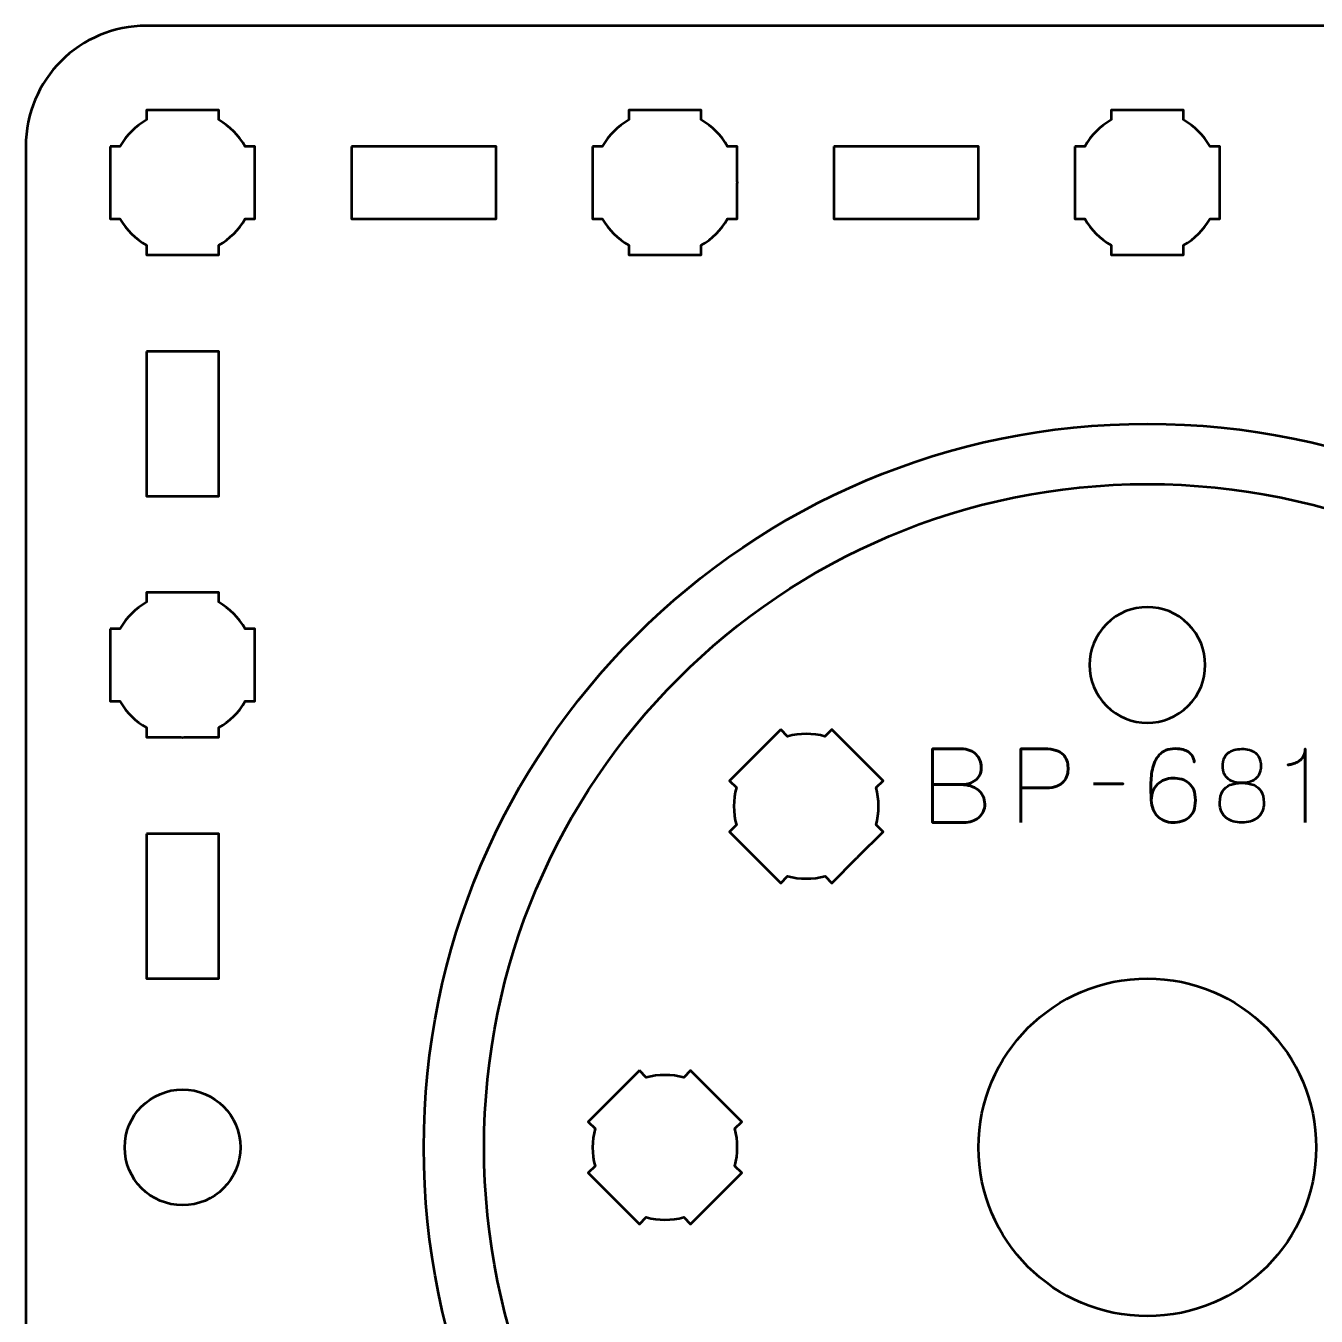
# Model space of a CAD drawing. Header units: centimetres. Extents: x -30.2 to 9.2, y -19.5 to -10.2.
# Drawn here: x -30.15 to -24.8, y -15.55 to -10.2 of the extents above; entities that cross this region are included whole.
import ezdxf

# ---------------------------------------------------------------- set-up
doc = ezdxf.new("R2010")
doc.units = ezdxf.units.CM
doc.header["$MEASUREMENT"] = 0
doc.layers.add('Layer 1', color=7, linetype='Continuous')

msp = doc.modelspace()

# ---------------------------------------------------------------- linework, layer by layer
at = {"layer": 'Layer 1', "lineweight": 53}
for centre, major_axis in [((-25.50001, -14.85001), (0, 3)), ((-25.5, -14.85), (0, 2.75)), ((-29.5, -14.84998), (0, 0.24))]:
    msp.add_ellipse(centre, major_axis=major_axis, ratio=1, dxfattribs=at)
at = {"layer": 'Layer 1', "color": 250, "lineweight": 53}
msp.add_ellipse((-25.49999, -14.85), major_axis=(0, 0.7), ratio=1, dxfattribs=at)
at = {"layer": 'Layer 1', "lineweight": 53}
for points, knots in [([(-29.64995, -10.19995), (-29.64995, -10.19995), (-21.35005, -10.19995), (-21.35005, -10.19995), (-21.35005, -10.19995), (-21.07305, -10.19995), (-20.84995, -10.42305), (-20.84995, -10.70005), (-20.84995, -10.70005), (-20.84995, -10.70005), (-20.84995, -18.99995), (-20.84995, -18.99995), (-20.84995, -18.99995), (-20.84995, -19.27695), (-21.07305, -19.50005), (-21.35005, -19.50005), (-21.35005, -19.50005), (-21.35005, -19.50005), (-29.64995, -19.50005), (-29.64995, -19.50005), (-29.64995, -19.50005), (-29.92695, -19.50005), (-30.15005, -19.27695), (-30.15005, -18.99995), (-30.15005, -18.99995), (-30.15005, -18.99995), (-30.15005, -10.70005), (-30.15005, -10.70005), (-30.15005, -10.70005), (-30.15005, -10.42305), (-29.92695, -10.19995), (-29.64995, -10.19995)], [0, 0, 0, 0, 0.125, 0.125, 0.125, 0.125, 0.25, 0.25, 0.25, 0.25, 0.375, 0.375, 0.375, 0.375, 0.5, 0.5, 0.5, 0.5, 0.625, 0.625, 0.625, 0.625, 0.75, 0.75, 0.75, 0.75, 0.875, 0.875, 0.875, 0.875, 1, 1, 1, 1]), ([(-29.80001, -10.69997), (-29.80001, -10.69997), (-29.75981, -10.69997), (-29.75981, -10.69997), (-29.75981, -10.69997), (-29.73348, -10.65445), (-29.69552, -10.61652), (-29.65001, -10.59019), (-29.65001, -10.59019), (-29.65001, -10.59019), (-29.65001, -10.54997), (-29.65001, -10.54997), (-29.65001, -10.54997), (-29.65001, -10.54997), (-29.35001, -10.54997), (-29.35001, -10.54997), (-29.35001, -10.54997), (-29.35001, -10.54997), (-29.35001, -10.59016), (-29.35001, -10.59016), (-29.35001, -10.59016), (-29.30448, -10.61649), (-29.26649, -10.65444), (-29.24013, -10.69997), (-29.24013, -10.69997), (-29.24013, -10.69997), (-29.20001, -10.69997), (-29.20001, -10.69997), (-29.20001, -10.69997), (-29.20001, -10.69997), (-29.20001, -10.84539), (-29.20001, -10.84539), (-29.20001, -10.84539), (-29.20001, -10.84539), (-29.19995, -10.85004), (-29.19995, -10.85004), (-29.19995, -10.85004), (-29.19995, -10.85004), (-29.20001, -10.85468), (-29.20001, -10.85468), (-29.20001, -10.85468), (-29.20001, -10.85468), (-29.20001, -10.99997), (-29.20001, -10.99997), (-29.20001, -10.99997), (-29.20001, -10.99997), (-29.24008, -10.99997), (-29.24008, -10.99997), (-29.24008, -10.99997), (-29.26643, -11.04554), (-29.30443, -11.08355), (-29.35001, -11.10991), (-29.35001, -11.10991), (-29.35001, -11.10991), (-29.35001, -11.14997), (-29.35001, -11.14997), (-29.35001, -11.14997), (-29.35001, -11.14997), (-29.49329, -11.14997), (-29.49329, -11.14997), (-29.49329, -11.14997), (-29.49329, -11.14997), (-29.49996, -11.15005), (-29.49996, -11.15005), (-29.49996, -11.15005), (-29.49996, -11.15005), (-29.50664, -11.14997), (-29.50664, -11.14997), (-29.50664, -11.14997), (-29.50664, -11.14997), (-29.65001, -11.14997), (-29.65001, -11.14997), (-29.65001, -11.14997), (-29.65001, -11.14997), (-29.65001, -11.10987), (-29.65001, -11.10987), (-29.65001, -11.10987), (-29.69555, -11.08351), (-29.73353, -11.04552), (-29.75986, -10.99997), (-29.75986, -10.99997), (-29.75986, -10.99997), (-29.80001, -10.99997), (-29.80001, -10.99997), (-29.80001, -10.99997), (-29.80001, -10.99997), (-29.80001, -10.69997), (-29.80001, -10.69997)], [0, 0, 0, 0, 0.0454545, 0.0454545, 0.0454545, 0.0454545, 0.0909091, 0.0909091, 0.0909091, 0.0909091, 0.1363636, 0.1363636, 0.1363636, 0.1363636, 0.1818182, 0.1818182, 0.1818182, 0.1818182, 0.2272727, 0.2272727, 0.2272727, 0.2272727, 0.2727273, 0.2727273, 0.2727273, 0.2727273, 0.3181818, 0.3181818, 0.3181818, 0.3181818, 0.3636364, 0.3636364, 0.3636364, 0.3636364, 0.4090909, 0.4090909, 0.4090909, 0.4090909, 0.4545455, 0.4545455, 0.4545455, 0.4545455, 0.5, 0.5, 0.5, 0.5, 0.5454545, 0.5454545, 0.5454545, 0.5454545, 0.5909091, 0.5909091, 0.5909091, 0.5909091, 0.6363636, 0.6363636, 0.6363636, 0.6363636, 0.6818182, 0.6818182, 0.6818182, 0.6818182, 0.7272727, 0.7272727, 0.7272727, 0.7272727, 0.7727273, 0.7727273, 0.7727273, 0.7727273, 0.8181818, 0.8181818, 0.8181818, 0.8181818, 0.8636364, 0.8636364, 0.8636364, 0.8636364, 0.9090909, 0.9090909, 0.9090909, 0.9090909, 0.9545455, 0.9545455, 0.9545455, 0.9545455, 1, 1, 1, 1]), ([(-27.80001, -10.69997), (-27.80001, -10.69997), (-27.75981, -10.69997), (-27.75981, -10.69997), (-27.75981, -10.69997), (-27.73348, -10.65445), (-27.69552, -10.61652), (-27.65001, -10.59019), (-27.65001, -10.59019), (-27.65001, -10.59019), (-27.65001, -10.54997), (-27.65001, -10.54997), (-27.65001, -10.54997), (-27.65001, -10.54997), (-27.35001, -10.54997), (-27.35001, -10.54997), (-27.35001, -10.54997), (-27.35001, -10.54997), (-27.35001, -10.59016), (-27.35001, -10.59016), (-27.35001, -10.59016), (-27.30448, -10.61649), (-27.26649, -10.65444), (-27.24013, -10.69997), (-27.24013, -10.69997), (-27.24013, -10.69997), (-27.20001, -10.69997), (-27.20001, -10.69997), (-27.20001, -10.69997), (-27.20001, -10.69997), (-27.20001, -10.84539), (-27.20001, -10.84539), (-27.20001, -10.84539), (-27.20001, -10.84539), (-27.19995, -10.85004), (-27.19995, -10.85004), (-27.19995, -10.85004), (-27.19995, -10.85004), (-27.20001, -10.85468), (-27.20001, -10.85468), (-27.20001, -10.85468), (-27.20001, -10.85468), (-27.20001, -10.99997), (-27.20001, -10.99997), (-27.20001, -10.99997), (-27.20001, -10.99997), (-27.24008, -10.99997), (-27.24008, -10.99997), (-27.24008, -10.99997), (-27.26643, -11.04554), (-27.30443, -11.08355), (-27.35001, -11.10991), (-27.35001, -11.10991), (-27.35001, -11.10991), (-27.35001, -11.14997), (-27.35001, -11.14997), (-27.35001, -11.14997), (-27.35001, -11.14997), (-27.49329, -11.14997), (-27.49329, -11.14997), (-27.49329, -11.14997), (-27.49329, -11.14997), (-27.49996, -11.15005), (-27.49996, -11.15005), (-27.49996, -11.15005), (-27.49996, -11.15005), (-27.50664, -11.14997), (-27.50664, -11.14997), (-27.50664, -11.14997), (-27.50664, -11.14997), (-27.65001, -11.14997), (-27.65001, -11.14997), (-27.65001, -11.14997), (-27.65001, -11.14997), (-27.65001, -11.10987), (-27.65001, -11.10987), (-27.65001, -11.10987), (-27.69555, -11.08351), (-27.73353, -11.04552), (-27.75986, -10.99997), (-27.75986, -10.99997), (-27.75986, -10.99997), (-27.80001, -10.99997), (-27.80001, -10.99997), (-27.80001, -10.99997), (-27.80001, -10.99997), (-27.80001, -10.69997), (-27.80001, -10.69997)], [0, 0, 0, 0, 0.0454545, 0.0454545, 0.0454545, 0.0454545, 0.0909091, 0.0909091, 0.0909091, 0.0909091, 0.1363636, 0.1363636, 0.1363636, 0.1363636, 0.1818182, 0.1818182, 0.1818182, 0.1818182, 0.2272727, 0.2272727, 0.2272727, 0.2272727, 0.2727273, 0.2727273, 0.2727273, 0.2727273, 0.3181818, 0.3181818, 0.3181818, 0.3181818, 0.3636364, 0.3636364, 0.3636364, 0.3636364, 0.4090909, 0.4090909, 0.4090909, 0.4090909, 0.4545455, 0.4545455, 0.4545455, 0.4545455, 0.5, 0.5, 0.5, 0.5, 0.5454545, 0.5454545, 0.5454545, 0.5454545, 0.5909091, 0.5909091, 0.5909091, 0.5909091, 0.6363636, 0.6363636, 0.6363636, 0.6363636, 0.6818182, 0.6818182, 0.6818182, 0.6818182, 0.7272727, 0.7272727, 0.7272727, 0.7272727, 0.7727273, 0.7727273, 0.7727273, 0.7727273, 0.8181818, 0.8181818, 0.8181818, 0.8181818, 0.8636364, 0.8636364, 0.8636364, 0.8636364, 0.9090909, 0.9090909, 0.9090909, 0.9090909, 0.9545455, 0.9545455, 0.9545455, 0.9545455, 1, 1, 1, 1]), ([(-25.80001, -10.69997), (-25.80001, -10.69997), (-25.75981, -10.69997), (-25.75981, -10.69997), (-25.75981, -10.69997), (-25.73348, -10.65445), (-25.69552, -10.61652), (-25.65001, -10.59019), (-25.65001, -10.59019), (-25.65001, -10.59019), (-25.65001, -10.54997), (-25.65001, -10.54997), (-25.65001, -10.54997), (-25.65001, -10.54997), (-25.35001, -10.54997), (-25.35001, -10.54997), (-25.35001, -10.54997), (-25.35001, -10.54997), (-25.35001, -10.59016), (-25.35001, -10.59016), (-25.35001, -10.59016), (-25.30448, -10.61649), (-25.26649, -10.65444), (-25.24013, -10.69997), (-25.24013, -10.69997), (-25.24013, -10.69997), (-25.20001, -10.69997), (-25.20001, -10.69997), (-25.20001, -10.69997), (-25.20001, -10.69997), (-25.20001, -10.84539), (-25.20001, -10.84539), (-25.20001, -10.84539), (-25.20001, -10.84539), (-25.19995, -10.85004), (-25.19995, -10.85004), (-25.19995, -10.85004), (-25.19995, -10.85004), (-25.20001, -10.85468), (-25.20001, -10.85468), (-25.20001, -10.85468), (-25.20001, -10.85468), (-25.20001, -10.99997), (-25.20001, -10.99997), (-25.20001, -10.99997), (-25.20001, -10.99997), (-25.24008, -10.99997), (-25.24008, -10.99997), (-25.24008, -10.99997), (-25.26643, -11.04554), (-25.30443, -11.08355), (-25.35001, -11.10991), (-25.35001, -11.10991), (-25.35001, -11.10991), (-25.35001, -11.14997), (-25.35001, -11.14997), (-25.35001, -11.14997), (-25.35001, -11.14997), (-25.49329, -11.14997), (-25.49329, -11.14997), (-25.49329, -11.14997), (-25.49329, -11.14997), (-25.49996, -11.15005), (-25.49996, -11.15005), (-25.49996, -11.15005), (-25.49996, -11.15005), (-25.50664, -11.14997), (-25.50664, -11.14997), (-25.50664, -11.14997), (-25.50664, -11.14997), (-25.65001, -11.14997), (-25.65001, -11.14997), (-25.65001, -11.14997), (-25.65001, -11.14997), (-25.65001, -11.10987), (-25.65001, -11.10987), (-25.65001, -11.10987), (-25.69555, -11.08351), (-25.73353, -11.04552), (-25.75986, -10.99997), (-25.75986, -10.99997), (-25.75986, -10.99997), (-25.80001, -10.99997), (-25.80001, -10.99997), (-25.80001, -10.99997), (-25.80001, -10.99997), (-25.80001, -10.69997), (-25.80001, -10.69997)], [0, 0, 0, 0, 0.0454545, 0.0454545, 0.0454545, 0.0454545, 0.0909091, 0.0909091, 0.0909091, 0.0909091, 0.1363636, 0.1363636, 0.1363636, 0.1363636, 0.1818182, 0.1818182, 0.1818182, 0.1818182, 0.2272727, 0.2272727, 0.2272727, 0.2272727, 0.2727273, 0.2727273, 0.2727273, 0.2727273, 0.3181818, 0.3181818, 0.3181818, 0.3181818, 0.3636364, 0.3636364, 0.3636364, 0.3636364, 0.4090909, 0.4090909, 0.4090909, 0.4090909, 0.4545455, 0.4545455, 0.4545455, 0.4545455, 0.5, 0.5, 0.5, 0.5, 0.5454545, 0.5454545, 0.5454545, 0.5454545, 0.5909091, 0.5909091, 0.5909091, 0.5909091, 0.6363636, 0.6363636, 0.6363636, 0.6363636, 0.6818182, 0.6818182, 0.6818182, 0.6818182, 0.7272727, 0.7272727, 0.7272727, 0.7272727, 0.7727273, 0.7727273, 0.7727273, 0.7727273, 0.8181818, 0.8181818, 0.8181818, 0.8181818, 0.8636364, 0.8636364, 0.8636364, 0.8636364, 0.9090909, 0.9090909, 0.9090909, 0.9090909, 0.9545455, 0.9545455, 0.9545455, 0.9545455, 1, 1, 1, 1]), ([(-28.8, -10.70005), (-28.8, -10.70005), (-28.2, -10.70005), (-28.2, -10.70005), (-28.2, -10.70005), (-28.2, -10.70005), (-28.2, -11.00005), (-28.2, -11.00005), (-28.2, -11.00005), (-28.2, -11.00005), (-28.8, -11.00005), (-28.8, -11.00005), (-28.8, -11.00005), (-28.8, -11.00005), (-28.8, -10.70005), (-28.8, -10.70005)], [0, 0, 0, 0, 0.25, 0.25, 0.25, 0.25, 0.5, 0.5, 0.5, 0.5, 0.75, 0.75, 0.75, 0.75, 1, 1, 1, 1]), ([(-26.80004, -10.70005), (-26.80004, -10.70005), (-26.20003, -10.70005), (-26.20003, -10.70005), (-26.20003, -10.70005), (-26.20003, -10.70005), (-26.20003, -11.00005), (-26.20003, -11.00005), (-26.20003, -11.00005), (-26.20003, -11.00005), (-26.80004, -11.00005), (-26.80004, -11.00005), (-26.80004, -11.00005), (-26.80004, -11.00005), (-26.80004, -10.70005), (-26.80004, -10.70005)], [0, 0, 0, 0, 0.25, 0.25, 0.25, 0.25, 0.5, 0.5, 0.5, 0.5, 0.75, 0.75, 0.75, 0.75, 1, 1, 1, 1]), ([(-29.64995, -11.55), (-29.64995, -11.55), (-29.34995, -11.55), (-29.34995, -11.55), (-29.34995, -11.55), (-29.34995, -11.55), (-29.34995, -12.15), (-29.34995, -12.15), (-29.34995, -12.15), (-29.34995, -12.15), (-29.64995, -12.15), (-29.64995, -12.15), (-29.64995, -12.15), (-29.64995, -12.15), (-29.64995, -11.55), (-29.64995, -11.55)], [0, 0, 0, 0, 0.25, 0.25, 0.25, 0.25, 0.5, 0.5, 0.5, 0.5, 0.75, 0.75, 0.75, 0.75, 1, 1, 1, 1]), ([(-29.80001, -12.69997), (-29.80001, -12.69997), (-29.75981, -12.69997), (-29.75981, -12.69997), (-29.75981, -12.69997), (-29.73348, -12.65445), (-29.69552, -12.61652), (-29.65001, -12.59019), (-29.65001, -12.59019), (-29.65001, -12.59019), (-29.65001, -12.54997), (-29.65001, -12.54997), (-29.65001, -12.54997), (-29.65001, -12.54997), (-29.35001, -12.54997), (-29.35001, -12.54997), (-29.35001, -12.54997), (-29.35001, -12.54997), (-29.35001, -12.59016), (-29.35001, -12.59016), (-29.35001, -12.59016), (-29.30448, -12.61649), (-29.26649, -12.65444), (-29.24013, -12.69997), (-29.24013, -12.69997), (-29.24013, -12.69997), (-29.20001, -12.69997), (-29.20001, -12.69997), (-29.20001, -12.69997), (-29.20001, -12.69997), (-29.20001, -12.84539), (-29.20001, -12.84539), (-29.20001, -12.84539), (-29.20001, -12.84539), (-29.19995, -12.85004), (-29.19995, -12.85004), (-29.19995, -12.85004), (-29.19995, -12.85004), (-29.20001, -12.85468), (-29.20001, -12.85468), (-29.20001, -12.85468), (-29.20001, -12.85468), (-29.20001, -12.99997), (-29.20001, -12.99997), (-29.20001, -12.99997), (-29.20001, -12.99997), (-29.24008, -12.99997), (-29.24008, -12.99997), (-29.24008, -12.99997), (-29.26643, -13.04554), (-29.30443, -13.08355), (-29.35001, -13.10991), (-29.35001, -13.10991), (-29.35001, -13.10991), (-29.35001, -13.14997), (-29.35001, -13.14997), (-29.35001, -13.14997), (-29.35001, -13.14997), (-29.49329, -13.14997), (-29.49329, -13.14997), (-29.49329, -13.14997), (-29.49329, -13.14997), (-29.49996, -13.15005), (-29.49996, -13.15005), (-29.49996, -13.15005), (-29.49996, -13.15005), (-29.50664, -13.14997), (-29.50664, -13.14997), (-29.50664, -13.14997), (-29.50664, -13.14997), (-29.65001, -13.14997), (-29.65001, -13.14997), (-29.65001, -13.14997), (-29.65001, -13.14997), (-29.65001, -13.10987), (-29.65001, -13.10987), (-29.65001, -13.10987), (-29.69555, -13.08351), (-29.73353, -13.04552), (-29.75986, -12.99997), (-29.75986, -12.99997), (-29.75986, -12.99997), (-29.80001, -12.99997), (-29.80001, -12.99997), (-29.80001, -12.99997), (-29.80001, -12.99997), (-29.80001, -12.69997), (-29.80001, -12.69997)], [0, 0, 0, 0, 0.0454545, 0.0454545, 0.0454545, 0.0454545, 0.0909091, 0.0909091, 0.0909091, 0.0909091, 0.1363636, 0.1363636, 0.1363636, 0.1363636, 0.1818182, 0.1818182, 0.1818182, 0.1818182, 0.2272727, 0.2272727, 0.2272727, 0.2272727, 0.2727273, 0.2727273, 0.2727273, 0.2727273, 0.3181818, 0.3181818, 0.3181818, 0.3181818, 0.3636364, 0.3636364, 0.3636364, 0.3636364, 0.4090909, 0.4090909, 0.4090909, 0.4090909, 0.4545455, 0.4545455, 0.4545455, 0.4545455, 0.5, 0.5, 0.5, 0.5, 0.5454545, 0.5454545, 0.5454545, 0.5454545, 0.5909091, 0.5909091, 0.5909091, 0.5909091, 0.6363636, 0.6363636, 0.6363636, 0.6363636, 0.6818182, 0.6818182, 0.6818182, 0.6818182, 0.7272727, 0.7272727, 0.7272727, 0.7272727, 0.7727273, 0.7727273, 0.7727273, 0.7727273, 0.8181818, 0.8181818, 0.8181818, 0.8181818, 0.8636364, 0.8636364, 0.8636364, 0.8636364, 0.9090909, 0.9090909, 0.9090909, 0.9090909, 0.9545455, 0.9545455, 0.9545455, 0.9545455, 1, 1, 1, 1]), ([(-25.66971, -12.68028), (-25.57599, -12.58656), (-25.42399, -12.58656), (-25.33027, -12.68028), (-25.33027, -12.68028), (-25.23655, -12.774), (-25.23655, -12.926), (-25.33027, -13.01972), (-25.33027, -13.01972), (-25.42399, -13.11344), (-25.57599, -13.11344), (-25.66971, -13.01972), (-25.66971, -13.01972), (-25.76343, -12.926), (-25.76343, -12.774), (-25.66971, -12.68028)], [0, 0, 0, 0, 0.25, 0.25, 0.25, 0.25, 0.5, 0.5, 0.5, 0.5, 0.75, 0.75, 0.75, 0.75, 1, 1, 1, 1]), ([(-27.0203, -13.11757), (-27.0203, -13.11757), (-26.99187, -13.14599), (-26.99187, -13.14599), (-26.99187, -13.14599), (-26.94107, -13.13242), (-26.88741, -13.13244), (-26.83661, -13.14601), (-26.83661, -13.14601), (-26.83661, -13.14601), (-26.80817, -13.11757), (-26.80817, -13.11757), (-26.80817, -13.11757), (-26.80817, -13.11757), (-26.59604, -13.3297), (-26.59604, -13.3297), (-26.59604, -13.3297), (-26.59604, -13.3297), (-26.62445, -13.35812), (-26.62445, -13.35812), (-26.62445, -13.35812), (-26.61088, -13.40893), (-26.61085, -13.46263), (-26.6244, -13.51346), (-26.6244, -13.51346), (-26.6244, -13.51346), (-26.59604, -13.54183), (-26.59604, -13.54183), (-26.59604, -13.54183), (-26.59604, -13.54183), (-26.69886, -13.64466), (-26.69886, -13.64466), (-26.69886, -13.64466), (-26.69886, -13.64466), (-26.70211, -13.64799), (-26.70211, -13.64799), (-26.70211, -13.64799), (-26.70211, -13.64799), (-26.70543, -13.65123), (-26.70543, -13.65123), (-26.70543, -13.65123), (-26.70543, -13.65123), (-26.80817, -13.75396), (-26.80817, -13.75396), (-26.80817, -13.75396), (-26.80817, -13.75396), (-26.8365, -13.72563), (-26.8365, -13.72563), (-26.8365, -13.72563), (-26.88736, -13.73922), (-26.9411, -13.73923), (-26.99197, -13.72564), (-26.99197, -13.72564), (-26.99197, -13.72564), (-27.0203, -13.75396), (-27.0203, -13.75396), (-27.0203, -13.75396), (-27.0203, -13.75396), (-27.12161, -13.65265), (-27.12161, -13.65265), (-27.12161, -13.65265), (-27.12161, -13.65265), (-27.12639, -13.64799), (-27.12639, -13.64799), (-27.12639, -13.64799), (-27.12639, -13.64799), (-27.13105, -13.64321), (-27.13105, -13.64321), (-27.13105, -13.64321), (-27.13105, -13.64321), (-27.23243, -13.54183), (-27.23243, -13.54183), (-27.23243, -13.54183), (-27.23243, -13.54183), (-27.20408, -13.51348), (-27.20408, -13.51348), (-27.20408, -13.51348), (-27.21764, -13.46263), (-27.21763, -13.40892), (-27.20404, -13.35809), (-27.20404, -13.35809), (-27.20404, -13.35809), (-27.23243, -13.3297), (-27.23243, -13.3297), (-27.23243, -13.3297), (-27.23243, -13.3297), (-27.0203, -13.11757), (-27.0203, -13.11757)], [0, 0, 0, 0, 0.0454545, 0.0454545, 0.0454545, 0.0454545, 0.0909091, 0.0909091, 0.0909091, 0.0909091, 0.1363636, 0.1363636, 0.1363636, 0.1363636, 0.1818182, 0.1818182, 0.1818182, 0.1818182, 0.2272727, 0.2272727, 0.2272727, 0.2272727, 0.2727273, 0.2727273, 0.2727273, 0.2727273, 0.3181818, 0.3181818, 0.3181818, 0.3181818, 0.3636364, 0.3636364, 0.3636364, 0.3636364, 0.4090909, 0.4090909, 0.4090909, 0.4090909, 0.4545455, 0.4545455, 0.4545455, 0.4545455, 0.5, 0.5, 0.5, 0.5, 0.5454545, 0.5454545, 0.5454545, 0.5454545, 0.5909091, 0.5909091, 0.5909091, 0.5909091, 0.6363636, 0.6363636, 0.6363636, 0.6363636, 0.6818182, 0.6818182, 0.6818182, 0.6818182, 0.7272727, 0.7272727, 0.7272727, 0.7272727, 0.7727273, 0.7727273, 0.7727273, 0.7727273, 0.8181818, 0.8181818, 0.8181818, 0.8181818, 0.8636364, 0.8636364, 0.8636364, 0.8636364, 0.9090909, 0.9090909, 0.9090909, 0.9090909, 0.9545455, 0.9545455, 0.9545455, 0.9545455, 1, 1, 1, 1]), ([(-29.64995, -13.54996), (-29.64995, -13.54996), (-29.34995, -13.54996), (-29.34995, -13.54996), (-29.34995, -13.54996), (-29.34995, -13.54996), (-29.34995, -14.14997), (-29.34995, -14.14997), (-29.34995, -14.14997), (-29.34995, -14.14997), (-29.64995, -14.14997), (-29.64995, -14.14997), (-29.64995, -14.14997), (-29.64995, -14.14997), (-29.64995, -13.54996), (-29.64995, -13.54996)], [0, 0, 0, 0, 0.25, 0.25, 0.25, 0.25, 0.5, 0.5, 0.5, 0.5, 0.75, 0.75, 0.75, 0.75, 1, 1, 1, 1]), ([(-27.60606, -14.53179), (-27.60606, -14.53179), (-27.57763, -14.56021), (-27.57763, -14.56021), (-27.57763, -14.56021), (-27.52683, -14.54664), (-27.47317, -14.54666), (-27.42237, -14.56023), (-27.42237, -14.56023), (-27.42237, -14.56023), (-27.39393, -14.53179), (-27.39393, -14.53179), (-27.39393, -14.53179), (-27.39393, -14.53179), (-27.1818, -14.74392), (-27.1818, -14.74392), (-27.1818, -14.74392), (-27.1818, -14.74392), (-27.21021, -14.77234), (-27.21021, -14.77234), (-27.21021, -14.77234), (-27.19664, -14.82315), (-27.19661, -14.87685), (-27.21016, -14.92768), (-27.21016, -14.92768), (-27.21016, -14.92768), (-27.1818, -14.95605), (-27.1818, -14.95605), (-27.1818, -14.95605), (-27.1818, -14.95605), (-27.28462, -15.05888), (-27.28462, -15.05888), (-27.28462, -15.05888), (-27.28462, -15.05888), (-27.28787, -15.06221), (-27.28787, -15.06221), (-27.28787, -15.06221), (-27.28787, -15.06221), (-27.29119, -15.06545), (-27.29119, -15.06545), (-27.29119, -15.06545), (-27.29119, -15.06545), (-27.39393, -15.16818), (-27.39393, -15.16818), (-27.39393, -15.16818), (-27.39393, -15.16818), (-27.42226, -15.13985), (-27.42226, -15.13985), (-27.42226, -15.13985), (-27.47312, -15.15344), (-27.52686, -15.15345), (-27.57773, -15.13986), (-27.57773, -15.13986), (-27.57773, -15.13986), (-27.60606, -15.16818), (-27.60606, -15.16818), (-27.60606, -15.16818), (-27.60606, -15.16818), (-27.70737, -15.06687), (-27.70737, -15.06687), (-27.70737, -15.06687), (-27.70737, -15.06687), (-27.71215, -15.06221), (-27.71215, -15.06221), (-27.71215, -15.06221), (-27.71215, -15.06221), (-27.71681, -15.05743), (-27.71681, -15.05743), (-27.71681, -15.05743), (-27.71681, -15.05743), (-27.81819, -14.95605), (-27.81819, -14.95605), (-27.81819, -14.95605), (-27.81819, -14.95605), (-27.78984, -14.9277), (-27.78984, -14.9277), (-27.78984, -14.9277), (-27.8034, -14.87685), (-27.80339, -14.82314), (-27.7898, -14.77231), (-27.7898, -14.77231), (-27.7898, -14.77231), (-27.81819, -14.74392), (-27.81819, -14.74392), (-27.81819, -14.74392), (-27.81819, -14.74392), (-27.60606, -14.53179), (-27.60606, -14.53179)], [0, 0, 0, 0, 0.0454545, 0.0454545, 0.0454545, 0.0454545, 0.0909091, 0.0909091, 0.0909091, 0.0909091, 0.1363636, 0.1363636, 0.1363636, 0.1363636, 0.1818182, 0.1818182, 0.1818182, 0.1818182, 0.2272727, 0.2272727, 0.2272727, 0.2272727, 0.2727273, 0.2727273, 0.2727273, 0.2727273, 0.3181818, 0.3181818, 0.3181818, 0.3181818, 0.3636364, 0.3636364, 0.3636364, 0.3636364, 0.4090909, 0.4090909, 0.4090909, 0.4090909, 0.4545455, 0.4545455, 0.4545455, 0.4545455, 0.5, 0.5, 0.5, 0.5, 0.5454545, 0.5454545, 0.5454545, 0.5454545, 0.5909091, 0.5909091, 0.5909091, 0.5909091, 0.6363636, 0.6363636, 0.6363636, 0.6363636, 0.6818182, 0.6818182, 0.6818182, 0.6818182, 0.7272727, 0.7272727, 0.7272727, 0.7272727, 0.7727273, 0.7727273, 0.7727273, 0.7727273, 0.8181818, 0.8181818, 0.8181818, 0.8181818, 0.8636364, 0.8636364, 0.8636364, 0.8636364, 0.9090909, 0.9090909, 0.9090909, 0.9090909, 0.9545455, 0.9545455, 0.9545455, 0.9545455, 1, 1, 1, 1])]:
    msp.add_open_spline(points, degree=3, knots=knots, dxfattribs=at)
at = {"layer": 'Layer 1', "color": 5, "lineweight": 53}
for points, knots in [([(-26.39028, -13.34594), (-26.39028, -13.34594), (-26.27302, -13.34594), (-26.27302, -13.34594), (-26.27302, -13.34594), (-26.25778, -13.34587), (-26.2448, -13.34376), (-26.23386, -13.33959), (-26.23386, -13.33959), (-26.22299, -13.3355), (-26.21418, -13.32993), (-26.20733, -13.32294), (-26.20733, -13.32294), (-26.20049, -13.31596), (-26.19555, -13.30806), (-26.19244, -13.29931), (-26.19244, -13.29931), (-26.18941, -13.29063), (-26.188, -13.2816), (-26.18835, -13.27229), (-26.18835, -13.27229), (-26.18878, -13.26297), (-26.19075, -13.25394), (-26.19428, -13.24512), (-26.19428, -13.24512), (-26.19774, -13.2363), (-26.20296, -13.22833), (-26.2098, -13.2212), (-26.2098, -13.2212), (-26.21664, -13.21408), (-26.22518, -13.20843), (-26.23555, -13.20427), (-26.23555, -13.20427), (-26.24593, -13.20004), (-26.25813, -13.19785), (-26.27217, -13.19778), (-26.27217, -13.19778), (-26.27217, -13.19778), (-26.39028, -13.19778), (-26.39028, -13.19778), (-26.39028, -13.19778), (-26.39028, -13.19778), (-26.39028, -13.503), (-26.39028, -13.503), (-26.39028, -13.503), (-26.39028, -13.503), (-26.26032, -13.503), (-26.26032, -13.503), (-26.26032, -13.503), (-26.24818, -13.503), (-26.23689, -13.50124), (-26.22645, -13.49778), (-26.22645, -13.49778), (-26.21601, -13.49425), (-26.20691, -13.48924), (-26.19901, -13.48254), (-26.19901, -13.48254), (-26.19117, -13.47591), (-26.18504, -13.46786), (-26.18066, -13.45834), (-26.18066, -13.45834), (-26.17629, -13.44881), (-26.17403, -13.43802), (-26.17396, -13.42595), (-26.17396, -13.42595), (-26.17424, -13.41382), (-26.17678, -13.40288), (-26.18165, -13.39308), (-26.18165, -13.39308), (-26.18652, -13.38327), (-26.19329, -13.37487), (-26.20204, -13.36782), (-26.20204, -13.36782), (-26.21079, -13.36083), (-26.22123, -13.3554), (-26.23323, -13.35166), (-26.23323, -13.35166), (-26.24522, -13.34792), (-26.25848, -13.34602), (-26.27302, -13.34594), (-26.27302, -13.34594), (-26.25848, -13.34602), (-26.24522, -13.34792), (-26.23323, -13.35166), (-26.23323, -13.35166), (-26.22123, -13.3554), (-26.21079, -13.36083), (-26.20204, -13.36782), (-26.20204, -13.36782), (-26.19329, -13.37487), (-26.18652, -13.38327), (-26.18165, -13.39308), (-26.18165, -13.39308), (-26.17678, -13.40288), (-26.17424, -13.41382), (-26.17396, -13.42595), (-26.17396, -13.42595), (-26.17403, -13.43802), (-26.17629, -13.44881), (-26.18066, -13.45834), (-26.18066, -13.45834), (-26.18504, -13.46786), (-26.19117, -13.47591), (-26.19901, -13.48254), (-26.19901, -13.48254), (-26.20691, -13.48924), (-26.21601, -13.49425), (-26.22645, -13.49778), (-26.22645, -13.49778), (-26.23689, -13.50124), (-26.24818, -13.503), (-26.26032, -13.503), (-26.26032, -13.503), (-26.26032, -13.503), (-26.39028, -13.503), (-26.39028, -13.503), (-26.39028, -13.503), (-26.39028, -13.503), (-26.39028, -13.19778), (-26.39028, -13.19778), (-26.39028, -13.19778), (-26.39028, -13.19778), (-26.27217, -13.19778), (-26.27217, -13.19778), (-26.27217, -13.19778), (-26.25813, -13.19785), (-26.24593, -13.20004), (-26.23555, -13.20427), (-26.23555, -13.20427), (-26.22518, -13.20843), (-26.21664, -13.21408), (-26.2098, -13.2212), (-26.2098, -13.2212), (-26.20296, -13.22833), (-26.19774, -13.2363), (-26.19428, -13.24512), (-26.19428, -13.24512), (-26.19075, -13.25394), (-26.18878, -13.26297), (-26.18835, -13.27229), (-26.18835, -13.27229), (-26.188, -13.2816), (-26.18941, -13.29063), (-26.19244, -13.29931), (-26.19244, -13.29931), (-26.19555, -13.30806), (-26.20049, -13.31596), (-26.20733, -13.32294), (-26.20733, -13.32294), (-26.21418, -13.32993), (-26.22299, -13.3355), (-26.23386, -13.33959), (-26.23386, -13.33959), (-26.2448, -13.34376), (-26.25778, -13.34587), (-26.27302, -13.34594), (-26.27302, -13.34594), (-26.27302, -13.34594), (-26.39028, -13.34594), (-26.39028, -13.34594)], [0, 0, 0, 0, 0.025, 0.025, 0.025, 0.025, 0.05, 0.05, 0.05, 0.05, 0.075, 0.075, 0.075, 0.075, 0.1, 0.1, 0.1, 0.1, 0.125, 0.125, 0.125, 0.125, 0.15, 0.15, 0.15, 0.15, 0.175, 0.175, 0.175, 0.175, 0.2, 0.2, 0.2, 0.2, 0.225, 0.225, 0.225, 0.225, 0.25, 0.25, 0.25, 0.25, 0.275, 0.275, 0.275, 0.275, 0.3, 0.3, 0.3, 0.3, 0.325, 0.325, 0.325, 0.325, 0.35, 0.35, 0.35, 0.35, 0.375, 0.375, 0.375, 0.375, 0.4, 0.4, 0.4, 0.4, 0.425, 0.425, 0.425, 0.425, 0.45, 0.45, 0.45, 0.45, 0.475, 0.475, 0.475, 0.475, 0.5, 0.5, 0.5, 0.5, 0.525, 0.525, 0.525, 0.525, 0.55, 0.55, 0.55, 0.55, 0.575, 0.575, 0.575, 0.575, 0.6, 0.6, 0.6, 0.6, 0.625, 0.625, 0.625, 0.625, 0.65, 0.65, 0.65, 0.65, 0.675, 0.675, 0.675, 0.675, 0.7, 0.7, 0.7, 0.7, 0.725, 0.725, 0.725, 0.725, 0.75, 0.75, 0.75, 0.75, 0.775, 0.775, 0.775, 0.775, 0.8, 0.8, 0.8, 0.8, 0.825, 0.825, 0.825, 0.825, 0.85, 0.85, 0.85, 0.85, 0.875, 0.875, 0.875, 0.875, 0.9, 0.9, 0.9, 0.9, 0.925, 0.925, 0.925, 0.925, 0.95, 0.95, 0.95, 0.95, 0.975, 0.975, 0.975, 0.975, 1, 1, 1, 1]), ([(-26.0241, -13.503), (-26.0241, -13.503), (-26.0241, -13.19778), (-26.0241, -13.19778), (-26.0241, -13.19778), (-26.0241, -13.19778), (-25.92673, -13.19778), (-25.92673, -13.19778), (-25.92673, -13.19778), (-25.90726, -13.19785), (-25.89125, -13.20004), (-25.87862, -13.20427), (-25.87862, -13.20427), (-25.86606, -13.20843), (-25.85618, -13.21422), (-25.84905, -13.22156), (-25.84905, -13.22156), (-25.84193, -13.22882), (-25.83685, -13.23715), (-25.83374, -13.24653), (-25.83374, -13.24653), (-25.83071, -13.25592), (-25.82895, -13.26572), (-25.82852, -13.2761), (-25.82852, -13.2761), (-25.82803, -13.28647), (-25.82923, -13.29663), (-25.83205, -13.3065), (-25.83205, -13.3065), (-25.83494, -13.31638), (-25.83981, -13.32534), (-25.8468, -13.33339), (-25.8468, -13.33339), (-25.85371, -13.34143), (-25.86309, -13.34785), (-25.87488, -13.35258), (-25.87488, -13.35258), (-25.88666, -13.35737), (-25.90126, -13.35977), (-25.91869, -13.35991), (-25.91869, -13.35991), (-25.91869, -13.35991), (-26.0241, -13.35991), (-26.0241, -13.35991), (-26.0241, -13.35991), (-26.0241, -13.35991), (-25.91869, -13.35991), (-25.91869, -13.35991), (-25.91869, -13.35991), (-25.90162, -13.35977), (-25.88715, -13.35737), (-25.87544, -13.35258), (-25.87544, -13.35258), (-25.86366, -13.34785), (-25.85427, -13.34143), (-25.84722, -13.33339), (-25.84722, -13.33339), (-25.84023, -13.32534), (-25.83522, -13.31638), (-25.83226, -13.3065), (-25.83226, -13.3065), (-25.8293, -13.29663), (-25.82803, -13.28647), (-25.82852, -13.2761), (-25.82852, -13.2761), (-25.82895, -13.26572), (-25.83071, -13.25592), (-25.83388, -13.24653), (-25.83388, -13.24653), (-25.83699, -13.23715), (-25.84221, -13.22882), (-25.84934, -13.22156), (-25.84934, -13.22156), (-25.85653, -13.21422), (-25.86641, -13.20843), (-25.87897, -13.20427), (-25.87897, -13.20427), (-25.8916, -13.20004), (-25.90747, -13.19785), (-25.92673, -13.19778), (-25.92673, -13.19778), (-25.92673, -13.19778), (-26.0241, -13.19778), (-26.0241, -13.19778), (-26.0241, -13.19778), (-26.0241, -13.19778), (-26.0241, -13.503), (-26.0241, -13.503)], [0, 0, 0, 0, 0.0454545, 0.0454545, 0.0454545, 0.0454545, 0.0909091, 0.0909091, 0.0909091, 0.0909091, 0.1363636, 0.1363636, 0.1363636, 0.1363636, 0.1818182, 0.1818182, 0.1818182, 0.1818182, 0.2272727, 0.2272727, 0.2272727, 0.2272727, 0.2727273, 0.2727273, 0.2727273, 0.2727273, 0.3181818, 0.3181818, 0.3181818, 0.3181818, 0.3636364, 0.3636364, 0.3636364, 0.3636364, 0.4090909, 0.4090909, 0.4090909, 0.4090909, 0.4545455, 0.4545455, 0.4545455, 0.4545455, 0.5, 0.5, 0.5, 0.5, 0.5454545, 0.5454545, 0.5454545, 0.5454545, 0.5909091, 0.5909091, 0.5909091, 0.5909091, 0.6363636, 0.6363636, 0.6363636, 0.6363636, 0.6818182, 0.6818182, 0.6818182, 0.6818182, 0.7272727, 0.7272727, 0.7272727, 0.7272727, 0.7727273, 0.7727273, 0.7727273, 0.7727273, 0.8181818, 0.8181818, 0.8181818, 0.8181818, 0.8636364, 0.8636364, 0.8636364, 0.8636364, 0.9090909, 0.9090909, 0.9090909, 0.9090909, 0.9545455, 0.9545455, 0.9545455, 0.9545455, 1, 1, 1, 1]), ([(-25.48351, -13.41114), (-25.48344, -13.39731), (-25.48119, -13.38482), (-25.47667, -13.37353), (-25.47667, -13.37353), (-25.47223, -13.36231), (-25.46595, -13.35265), (-25.45783, -13.34453), (-25.45783, -13.34453), (-25.44979, -13.33649), (-25.44026, -13.33028), (-25.4294, -13.32591), (-25.4294, -13.32591), (-25.41853, -13.32153), (-25.40661, -13.31935), (-25.39377, -13.31927), (-25.39377, -13.31927), (-25.38086, -13.3192), (-25.36879, -13.32083), (-25.35757, -13.32407), (-25.35757, -13.32407), (-25.34635, -13.32725), (-25.33655, -13.33247), (-25.32801, -13.33967), (-25.32801, -13.33967), (-25.31947, -13.34679), (-25.31277, -13.35625), (-25.30797, -13.36803), (-25.30797, -13.36803), (-25.30318, -13.37981), (-25.30071, -13.39413), (-25.30064, -13.41114), (-25.30064, -13.41114), (-25.30071, -13.42814), (-25.30318, -13.44246), (-25.30797, -13.45425), (-25.30797, -13.45425), (-25.31277, -13.46603), (-25.31947, -13.47548), (-25.32801, -13.48261), (-25.32801, -13.48261), (-25.33655, -13.48981), (-25.34635, -13.49503), (-25.35757, -13.4982), (-25.35757, -13.4982), (-25.36879, -13.50145), (-25.38086, -13.50307), (-25.39377, -13.503), (-25.39377, -13.503), (-25.40661, -13.50293), (-25.41839, -13.50074), (-25.42919, -13.49637), (-25.42919, -13.49637), (-25.43991, -13.49199), (-25.44922, -13.48578), (-25.4572, -13.47767), (-25.4572, -13.47767), (-25.46517, -13.46963), (-25.47145, -13.45996), (-25.47596, -13.44867), (-25.47596, -13.44867), (-25.48055, -13.43745), (-25.48302, -13.42497), (-25.48351, -13.41114), (-25.48351, -13.41114), (-25.4838, -13.40415), (-25.48415, -13.39583), (-25.48464, -13.38616), (-25.48464, -13.38616), (-25.48514, -13.37642), (-25.48542, -13.36584), (-25.48549, -13.35448), (-25.48549, -13.35448), (-25.48556, -13.34305), (-25.48521, -13.33127), (-25.48429, -13.3192), (-25.48429, -13.3192), (-25.48344, -13.30707), (-25.48175, -13.29514), (-25.47928, -13.28336), (-25.47928, -13.28336), (-25.47681, -13.27165), (-25.47328, -13.26057), (-25.46863, -13.2502), (-25.46863, -13.2502), (-25.46397, -13.23983), (-25.45797, -13.23066), (-25.45056, -13.22268), (-25.45056, -13.22268), (-25.44309, -13.21471), (-25.43398, -13.20843), (-25.42319, -13.20385), (-25.42319, -13.20385), (-25.41239, -13.19933), (-25.39962, -13.197), (-25.38488, -13.19693), (-25.38488, -13.19693), (-25.37204, -13.197), (-25.36117, -13.19827), (-25.35214, -13.20074), (-25.35214, -13.20074), (-25.34311, -13.20321), (-25.3357, -13.20653), (-25.32977, -13.21062), (-25.32977, -13.21062), (-25.32392, -13.21478), (-25.31926, -13.2193), (-25.31588, -13.22431), (-25.31588, -13.22431), (-25.31249, -13.22925), (-25.30995, -13.23426), (-25.3084, -13.23927), (-25.3084, -13.23927), (-25.30677, -13.24427), (-25.30572, -13.24893), (-25.30529, -13.25324), (-25.30529, -13.25324), (-25.30572, -13.24893), (-25.30677, -13.24427), (-25.3084, -13.23927), (-25.3084, -13.23927), (-25.30995, -13.23426), (-25.31249, -13.22925), (-25.31588, -13.22431), (-25.31588, -13.22431), (-25.31926, -13.2193), (-25.32392, -13.21478), (-25.32977, -13.21062), (-25.32977, -13.21062), (-25.3357, -13.20653), (-25.34311, -13.20321), (-25.35214, -13.20074), (-25.35214, -13.20074), (-25.36117, -13.19827), (-25.37204, -13.197), (-25.38488, -13.19693), (-25.38488, -13.19693), (-25.39962, -13.197), (-25.41239, -13.19933), (-25.42319, -13.20385), (-25.42319, -13.20385), (-25.43398, -13.20843), (-25.44309, -13.21471), (-25.45056, -13.22268), (-25.45056, -13.22268), (-25.45797, -13.23066), (-25.46397, -13.23983), (-25.46863, -13.2502), (-25.46863, -13.2502), (-25.47328, -13.26057), (-25.47681, -13.27165), (-25.47928, -13.28336), (-25.47928, -13.28336), (-25.48175, -13.29514), (-25.48344, -13.30707), (-25.48429, -13.3192), (-25.48429, -13.3192), (-25.48521, -13.33127), (-25.48556, -13.34305), (-25.48549, -13.35448), (-25.48549, -13.35448), (-25.48542, -13.36584), (-25.48514, -13.37642), (-25.48464, -13.38616), (-25.48464, -13.38616), (-25.48415, -13.39583), (-25.4838, -13.40415), (-25.48351, -13.41114), (-25.48351, -13.41114), (-25.48302, -13.42497), (-25.48055, -13.43745), (-25.47596, -13.44867), (-25.47596, -13.44867), (-25.47145, -13.45996), (-25.46517, -13.46963), (-25.4572, -13.47767), (-25.4572, -13.47767), (-25.44922, -13.48578), (-25.43991, -13.49199), (-25.42919, -13.49637), (-25.42919, -13.49637), (-25.41839, -13.50074), (-25.40661, -13.50293), (-25.39377, -13.503), (-25.39377, -13.503), (-25.38086, -13.50307), (-25.36879, -13.50145), (-25.35757, -13.4982), (-25.35757, -13.4982), (-25.34635, -13.49503), (-25.33655, -13.48981), (-25.32801, -13.48261), (-25.32801, -13.48261), (-25.31947, -13.47548), (-25.31277, -13.46603), (-25.30797, -13.45425), (-25.30797, -13.45425), (-25.30318, -13.44246), (-25.30071, -13.42814), (-25.30064, -13.41114), (-25.30064, -13.41114), (-25.30071, -13.39413), (-25.30318, -13.37981), (-25.30797, -13.36803), (-25.30797, -13.36803), (-25.31277, -13.35625), (-25.31947, -13.34679), (-25.32801, -13.33967), (-25.32801, -13.33967), (-25.33655, -13.33247), (-25.34635, -13.32725), (-25.35757, -13.32407), (-25.35757, -13.32407), (-25.36879, -13.32083), (-25.38086, -13.3192), (-25.39377, -13.31927), (-25.39377, -13.31927), (-25.40661, -13.31935), (-25.41853, -13.32153), (-25.4294, -13.32591), (-25.4294, -13.32591), (-25.44026, -13.33028), (-25.44979, -13.33649), (-25.45783, -13.34453), (-25.45783, -13.34453), (-25.46595, -13.35265), (-25.47223, -13.36231), (-25.47667, -13.37353), (-25.47667, -13.37353), (-25.48119, -13.38482), (-25.48344, -13.39731), (-25.48351, -13.41114)], [0, 0, 0, 0, 0.0172414, 0.0172414, 0.0172414, 0.0172414, 0.0344828, 0.0344828, 0.0344828, 0.0344828, 0.0517241, 0.0517241, 0.0517241, 0.0517241, 0.0689655, 0.0689655, 0.0689655, 0.0689655, 0.0862069, 0.0862069, 0.0862069, 0.0862069, 0.1034483, 0.1034483, 0.1034483, 0.1034483, 0.1206897, 0.1206897, 0.1206897, 0.1206897, 0.137931, 0.137931, 0.137931, 0.137931, 0.1551724, 0.1551724, 0.1551724, 0.1551724, 0.1724138, 0.1724138, 0.1724138, 0.1724138, 0.1896552, 0.1896552, 0.1896552, 0.1896552, 0.2068966, 0.2068966, 0.2068966, 0.2068966, 0.2241379, 0.2241379, 0.2241379, 0.2241379, 0.2413793, 0.2413793, 0.2413793, 0.2413793, 0.2586207, 0.2586207, 0.2586207, 0.2586207, 0.2758621, 0.2758621, 0.2758621, 0.2758621, 0.2931034, 0.2931034, 0.2931034, 0.2931034, 0.3103448, 0.3103448, 0.3103448, 0.3103448, 0.3275862, 0.3275862, 0.3275862, 0.3275862, 0.3448276, 0.3448276, 0.3448276, 0.3448276, 0.362069, 0.362069, 0.362069, 0.362069, 0.3793103, 0.3793103, 0.3793103, 0.3793103, 0.3965517, 0.3965517, 0.3965517, 0.3965517, 0.4137931, 0.4137931, 0.4137931, 0.4137931, 0.4310345, 0.4310345, 0.4310345, 0.4310345, 0.4482759, 0.4482759, 0.4482759, 0.4482759, 0.4655172, 0.4655172, 0.4655172, 0.4655172, 0.4827586, 0.4827586, 0.4827586, 0.4827586, 0.5, 0.5, 0.5, 0.5, 0.5172414, 0.5172414, 0.5172414, 0.5172414, 0.5344828, 0.5344828, 0.5344828, 0.5344828, 0.5517241, 0.5517241, 0.5517241, 0.5517241, 0.5689655, 0.5689655, 0.5689655, 0.5689655, 0.5862069, 0.5862069, 0.5862069, 0.5862069, 0.6034483, 0.6034483, 0.6034483, 0.6034483, 0.6206897, 0.6206897, 0.6206897, 0.6206897, 0.637931, 0.637931, 0.637931, 0.637931, 0.6551724, 0.6551724, 0.6551724, 0.6551724, 0.6724138, 0.6724138, 0.6724138, 0.6724138, 0.6896552, 0.6896552, 0.6896552, 0.6896552, 0.7068966, 0.7068966, 0.7068966, 0.7068966, 0.7241379, 0.7241379, 0.7241379, 0.7241379, 0.7413793, 0.7413793, 0.7413793, 0.7413793, 0.7586207, 0.7586207, 0.7586207, 0.7586207, 0.7758621, 0.7758621, 0.7758621, 0.7758621, 0.7931034, 0.7931034, 0.7931034, 0.7931034, 0.8103448, 0.8103448, 0.8103448, 0.8103448, 0.8275862, 0.8275862, 0.8275862, 0.8275862, 0.8448276, 0.8448276, 0.8448276, 0.8448276, 0.862069, 0.862069, 0.862069, 0.862069, 0.8793103, 0.8793103, 0.8793103, 0.8793103, 0.8965517, 0.8965517, 0.8965517, 0.8965517, 0.9137931, 0.9137931, 0.9137931, 0.9137931, 0.9310345, 0.9310345, 0.9310345, 0.9310345, 0.9482759, 0.9482759, 0.9482759, 0.9482759, 0.9655172, 0.9655172, 0.9655172, 0.9655172, 0.9827586, 0.9827586, 0.9827586, 0.9827586, 1, 1, 1, 1]), ([(-25.10844, -13.33917), (-25.09758, -13.33917), (-25.08742, -13.3379), (-25.07789, -13.33536), (-25.07789, -13.33536), (-25.06844, -13.33275), (-25.06011, -13.32866), (-25.05285, -13.32308), (-25.05285, -13.32308), (-25.04565, -13.31751), (-25.04001, -13.31024), (-25.03591, -13.30128), (-25.03591, -13.30128), (-25.03182, -13.29239), (-25.02978, -13.2816), (-25.02971, -13.2689), (-25.02971, -13.2689), (-25.02978, -13.2562), (-25.03175, -13.24533), (-25.03563, -13.2363), (-25.03563, -13.2363), (-25.03951, -13.22727), (-25.04502, -13.21986), (-25.05207, -13.21415), (-25.05207, -13.21415), (-25.05913, -13.2085), (-25.06745, -13.20434), (-25.07705, -13.20173), (-25.07705, -13.20173), (-25.08657, -13.19912), (-25.09709, -13.19799), (-25.10844, -13.1982), (-25.10844, -13.1982), (-25.1198, -13.19834), (-25.13032, -13.19983), (-25.13984, -13.20244), (-25.13984, -13.20244), (-25.14944, -13.20512), (-25.15776, -13.20921), (-25.16482, -13.21478), (-25.16482, -13.21478), (-25.17187, -13.22036), (-25.17738, -13.22762), (-25.18126, -13.23651), (-25.18126, -13.23651), (-25.18514, -13.24547), (-25.18711, -13.2562), (-25.18718, -13.2689), (-25.18718, -13.2689), (-25.18711, -13.2816), (-25.18507, -13.29239), (-25.18097, -13.30128), (-25.18097, -13.30128), (-25.17688, -13.31024), (-25.17124, -13.31751), (-25.16397, -13.32308), (-25.16397, -13.32308), (-25.15677, -13.32866), (-25.14845, -13.33275), (-25.13899, -13.33536), (-25.13899, -13.33536), (-25.12947, -13.3379), (-25.11931, -13.33917), (-25.10844, -13.33917)], [0, 0, 0, 0, 0.0625, 0.0625, 0.0625, 0.0625, 0.125, 0.125, 0.125, 0.125, 0.1875, 0.1875, 0.1875, 0.1875, 0.25, 0.25, 0.25, 0.25, 0.3125, 0.3125, 0.3125, 0.3125, 0.375, 0.375, 0.375, 0.375, 0.4375, 0.4375, 0.4375, 0.4375, 0.5, 0.5, 0.5, 0.5, 0.5625, 0.5625, 0.5625, 0.5625, 0.625, 0.625, 0.625, 0.625, 0.6875, 0.6875, 0.6875, 0.6875, 0.75, 0.75, 0.75, 0.75, 0.8125, 0.8125, 0.8125, 0.8125, 0.875, 0.875, 0.875, 0.875, 0.9375, 0.9375, 0.9375, 0.9375, 1, 1, 1, 1]), ([(-25.10844, -13.33917), (-25.09758, -13.33917), (-25.08742, -13.3379), (-25.07789, -13.33536), (-25.07789, -13.33536), (-25.06844, -13.33275), (-25.06011, -13.32866), (-25.05285, -13.32308), (-25.05285, -13.32308), (-25.04565, -13.31751), (-25.04001, -13.31024), (-25.03591, -13.30128), (-25.03591, -13.30128), (-25.03182, -13.29239), (-25.02978, -13.2816), (-25.02971, -13.2689), (-25.02971, -13.2689), (-25.02978, -13.2562), (-25.03175, -13.24533), (-25.03563, -13.2363), (-25.03563, -13.2363), (-25.03951, -13.22727), (-25.04502, -13.21986), (-25.05207, -13.21415), (-25.05207, -13.21415), (-25.05913, -13.2085), (-25.06745, -13.20434), (-25.07705, -13.20173), (-25.07705, -13.20173), (-25.08657, -13.19912), (-25.09709, -13.19799), (-25.10844, -13.1982), (-25.10844, -13.1982), (-25.1198, -13.19834), (-25.13032, -13.19983), (-25.13984, -13.20244), (-25.13984, -13.20244), (-25.14944, -13.20512), (-25.15776, -13.20921), (-25.16482, -13.21478), (-25.16482, -13.21478), (-25.17187, -13.22036), (-25.17738, -13.22762), (-25.18126, -13.23651), (-25.18126, -13.23651), (-25.18514, -13.24547), (-25.18711, -13.2562), (-25.18718, -13.2689), (-25.18718, -13.2689), (-25.18711, -13.2816), (-25.18507, -13.29239), (-25.18097, -13.30128), (-25.18097, -13.30128), (-25.17688, -13.31024), (-25.17124, -13.31751), (-25.16397, -13.32308), (-25.16397, -13.32308), (-25.15677, -13.32866), (-25.14845, -13.33275), (-25.13899, -13.33536), (-25.13899, -13.33536), (-25.12947, -13.3379), (-25.11931, -13.33917), (-25.10844, -13.33917)], [0, 0, 0, 0, 0.0625, 0.0625, 0.0625, 0.0625, 0.125, 0.125, 0.125, 0.125, 0.1875, 0.1875, 0.1875, 0.1875, 0.25, 0.25, 0.25, 0.25, 0.3125, 0.3125, 0.3125, 0.3125, 0.375, 0.375, 0.375, 0.375, 0.4375, 0.4375, 0.4375, 0.4375, 0.5, 0.5, 0.5, 0.5, 0.5625, 0.5625, 0.5625, 0.5625, 0.625, 0.625, 0.625, 0.625, 0.6875, 0.6875, 0.6875, 0.6875, 0.75, 0.75, 0.75, 0.75, 0.8125, 0.8125, 0.8125, 0.8125, 0.875, 0.875, 0.875, 0.875, 0.9375, 0.9375, 0.9375, 0.9375, 1, 1, 1, 1]), ([(-24.84513, -13.503), (-24.84513, -13.503), (-24.84513, -13.19778), (-24.84513, -13.19778), (-24.84513, -13.19778), (-24.8452, -13.20815), (-24.84704, -13.21704), (-24.85057, -13.22445), (-24.85057, -13.22445), (-24.85402, -13.23193), (-24.85861, -13.23807), (-24.86425, -13.243), (-24.86425, -13.243), (-24.8699, -13.24794), (-24.87597, -13.25189), (-24.88246, -13.25486), (-24.88246, -13.25486), (-24.88895, -13.25775), (-24.89523, -13.25994), (-24.9013, -13.26128), (-24.9013, -13.26128), (-24.90743, -13.26269), (-24.91266, -13.26354), (-24.9171, -13.26382), (-24.9171, -13.26382), (-24.91266, -13.26354), (-24.90743, -13.26269), (-24.9013, -13.26128), (-24.9013, -13.26128), (-24.89523, -13.25994), (-24.88895, -13.25775), (-24.88246, -13.25486), (-24.88246, -13.25486), (-24.87597, -13.25189), (-24.8699, -13.24794), (-24.86425, -13.243), (-24.86425, -13.243), (-24.85861, -13.23807), (-24.85402, -13.23193), (-24.85057, -13.22445), (-24.85057, -13.22445), (-24.84704, -13.21704), (-24.8452, -13.20815), (-24.84513, -13.19778), (-24.84513, -13.19778), (-24.84513, -13.19778), (-24.84513, -13.503), (-24.84513, -13.503)], [0, 0, 0, 0, 0.0833333, 0.0833333, 0.0833333, 0.0833333, 0.1666667, 0.1666667, 0.1666667, 0.1666667, 0.25, 0.25, 0.25, 0.25, 0.3333333, 0.3333333, 0.3333333, 0.3333333, 0.4166667, 0.4166667, 0.4166667, 0.4166667, 0.5, 0.5, 0.5, 0.5, 0.5833333, 0.5833333, 0.5833333, 0.5833333, 0.6666667, 0.6666667, 0.6666667, 0.6666667, 0.75, 0.75, 0.75, 0.75, 0.8333333, 0.8333333, 0.8333333, 0.8333333, 0.9166667, 0.9166667, 0.9166667, 0.9166667, 1, 1, 1, 1]), ([(-25.72354, -13.3434), (-25.72354, -13.3434), (-25.60035, -13.3434), (-25.60035, -13.3434), (-25.60035, -13.3434), (-25.60035, -13.3434), (-25.72354, -13.3434), (-25.72354, -13.3434)], [0, 0, 0, 0, 0.5, 0.5, 0.5, 0.5, 1, 1, 1, 1]), ([(-25.10844, -13.503), (-25.09574, -13.503), (-25.08389, -13.50152), (-25.07288, -13.49841), (-25.07288, -13.49841), (-25.06188, -13.49531), (-25.05221, -13.49044), (-25.04382, -13.48381), (-25.04382, -13.48381), (-25.03549, -13.47725), (-25.02893, -13.46878), (-25.0242, -13.45834), (-25.0242, -13.45834), (-25.01947, -13.44797), (-25.01708, -13.43548), (-25.01701, -13.42087), (-25.01701, -13.42087), (-25.01715, -13.40147), (-25.02096, -13.38574), (-25.02851, -13.37374), (-25.02851, -13.37374), (-25.03605, -13.36168), (-25.04664, -13.35293), (-25.06026, -13.34736), (-25.06026, -13.34736), (-25.07394, -13.34185), (-25.08996, -13.3391), (-25.10844, -13.33917), (-25.10844, -13.33917), (-25.12686, -13.3391), (-25.14295, -13.34185), (-25.15649, -13.34736), (-25.15649, -13.34736), (-25.17011, -13.35293), (-25.18062, -13.36168), (-25.1881, -13.37374), (-25.1881, -13.37374), (-25.19558, -13.38574), (-25.19939, -13.40147), (-25.19946, -13.42087), (-25.19946, -13.42087), (-25.19939, -13.43548), (-25.19699, -13.44797), (-25.19226, -13.45834), (-25.19226, -13.45834), (-25.18754, -13.46878), (-25.18105, -13.47725), (-25.17265, -13.48381), (-25.17265, -13.48381), (-25.16432, -13.49044), (-25.15473, -13.49531), (-25.14372, -13.49841), (-25.14372, -13.49841), (-25.13279, -13.50152), (-25.121, -13.503), (-25.10844, -13.503)], [0, 0, 0, 0, 0.0714286, 0.0714286, 0.0714286, 0.0714286, 0.1428571, 0.1428571, 0.1428571, 0.1428571, 0.2142857, 0.2142857, 0.2142857, 0.2142857, 0.2857143, 0.2857143, 0.2857143, 0.2857143, 0.3571429, 0.3571429, 0.3571429, 0.3571429, 0.4285714, 0.4285714, 0.4285714, 0.4285714, 0.5, 0.5, 0.5, 0.5, 0.5714286, 0.5714286, 0.5714286, 0.5714286, 0.6428571, 0.6428571, 0.6428571, 0.6428571, 0.7142857, 0.7142857, 0.7142857, 0.7142857, 0.7857143, 0.7857143, 0.7857143, 0.7857143, 0.8571429, 0.8571429, 0.8571429, 0.8571429, 0.9285714, 0.9285714, 0.9285714, 0.9285714, 1, 1, 1, 1]), ([(-25.10844, -13.503), (-25.09574, -13.503), (-25.08389, -13.50152), (-25.07288, -13.49841), (-25.07288, -13.49841), (-25.06188, -13.49531), (-25.05221, -13.49044), (-25.04382, -13.48381), (-25.04382, -13.48381), (-25.03549, -13.47725), (-25.02893, -13.46878), (-25.0242, -13.45834), (-25.0242, -13.45834), (-25.01947, -13.44797), (-25.01708, -13.43548), (-25.01701, -13.42087), (-25.01701, -13.42087), (-25.01715, -13.40147), (-25.02096, -13.38574), (-25.02851, -13.37374), (-25.02851, -13.37374), (-25.03605, -13.36168), (-25.04664, -13.35293), (-25.06026, -13.34736), (-25.06026, -13.34736), (-25.07394, -13.34185), (-25.08996, -13.3391), (-25.10844, -13.33917), (-25.10844, -13.33917), (-25.12686, -13.3391), (-25.14295, -13.34185), (-25.15649, -13.34736), (-25.15649, -13.34736), (-25.17011, -13.35293), (-25.18062, -13.36168), (-25.1881, -13.37374), (-25.1881, -13.37374), (-25.19558, -13.38574), (-25.19939, -13.40147), (-25.19946, -13.42087), (-25.19946, -13.42087), (-25.19939, -13.43548), (-25.19699, -13.44797), (-25.19226, -13.45834), (-25.19226, -13.45834), (-25.18754, -13.46878), (-25.18105, -13.47725), (-25.17265, -13.48381), (-25.17265, -13.48381), (-25.16432, -13.49044), (-25.15473, -13.49531), (-25.14372, -13.49841), (-25.14372, -13.49841), (-25.13279, -13.50152), (-25.121, -13.503), (-25.10844, -13.503)], [0, 0, 0, 0, 0.0714286, 0.0714286, 0.0714286, 0.0714286, 0.1428571, 0.1428571, 0.1428571, 0.1428571, 0.2142857, 0.2142857, 0.2142857, 0.2142857, 0.2857143, 0.2857143, 0.2857143, 0.2857143, 0.3571429, 0.3571429, 0.3571429, 0.3571429, 0.4285714, 0.4285714, 0.4285714, 0.4285714, 0.5, 0.5, 0.5, 0.5, 0.5714286, 0.5714286, 0.5714286, 0.5714286, 0.6428571, 0.6428571, 0.6428571, 0.6428571, 0.7142857, 0.7142857, 0.7142857, 0.7142857, 0.7857143, 0.7857143, 0.7857143, 0.7857143, 0.8571429, 0.8571429, 0.8571429, 0.8571429, 0.9285714, 0.9285714, 0.9285714, 0.9285714, 1, 1, 1, 1])]:
    msp.add_open_spline(points, degree=3, knots=knots, dxfattribs=at)

doc.saveas('drawing.dxf')
